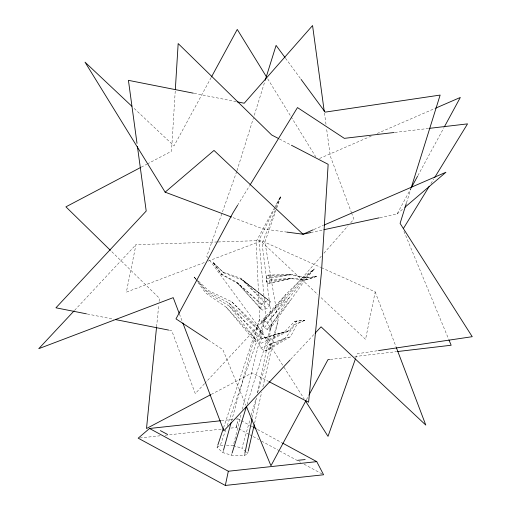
<?xml version="1.0" encoding="UTF-8"?>
<svg xmlns="http://www.w3.org/2000/svg" width="511" height="511" viewBox="0 0 511 511"><rect width="100%" height="100%" fill="white"/><g stroke="black" fill="none" stroke-linecap="round" stroke-linejoin="round"><path stroke-width="0.38" stroke-dasharray="2.56 1.92" d="M255.423 341.878L255.436 339.304L257.25 336.366L261.166 332.565L262.967 331.997L262.954 334.571L261.147 337.509L257.225 341.31L255.423 341.878L226.399 307.328L205.748 293.059L196.422 280.284M175.228 91.054L171.511 151.211L147.57 163.82M156.583 326.842L158.787 304.601M159.1 301.426L159.413 298.252L110.951 250.875M248.998 434.299L236.452 427.49L237.947 418.873L235.584 419.129M236.376 427.004L237.296 422.265M260.667 308.938L261.479 304.754L263.957 302.052L268.511 300.366L270.236 301.516L269.425 305.693L266.946 308.401L262.392 310.088L260.667 308.938L236.702 282.142L220.988 273.794L213.132 262.59L223.895 272.938L242.859 280.328L270.236 301.516M217.296 241.978L135.983 244.667L126.351 292.139L205.09 262.258M321.432 267.681L375.183 291.89L365.557 339.368L320.161 296.789M217.558 445.867L217.06 447.381L222.834 452.593L231.457 455.192L244.392 455.627L244.718 454.068M252.377 417.442L256.445 397.96M257.589 392.499L272.082 323.144L262.06 243.408L275.218 210.328M244.392 455.627L247.694 453.429L248.052 451.877M254.593 423.217L261.67 392.237M262.91 386.814L278.125 320.199L264.902 242.029L280.833 196.333L276.387 207.389M226.45 445.381L233.297 445.611L241.205 413.993M242.361 409.362L265.701 316.034L259.051 240.061L275.122 207.587M222.834 452.593L223.256 451.053M231.509 421.109L259.652 318.973L256.203 241.448L273.883 208.814M245.963 451.865L241.92 448.217L250.377 418.317M251.24 415.251L256.011 398.388M257.531 393.023L278.125 320.199M266.103 278.897L267.068 275.601L268.218 275.084L292.113 274.401L306.581 277.85L316.552 276.451L305.872 279.856L290.606 278.667L266.372 281.42L266.103 278.897L290.363 274.835L305.757 278.054L316.552 276.451M266.372 281.42L267.911 283.605L269.061 283.088L270.025 279.792L269.757 277.269L268.218 275.084M231.457 455.192L231.924 453.672M247.1 404.348L272.082 323.144M236.74 171.44L206.783 256.318L207.728 257.601M236.976 170.68L253.335 118.29M254.28 115.256L264.711 81.849M406.488 202.886L410.991 188.463M223.575 427.739L259.652 318.973M217.06 447.381L220.362 445.177L225.632 430.16M227.216 425.657L265.701 316.034M355.656 358.249L357.253 353.74L378.517 350.584M259.467 344.101L261.658 338.646L289.43 330.604L296.648 320.991L304.639 320.295L294.406 321.547L284.678 331.78L259.467 344.101L260.54 347.997L265.062 351L268.154 349.875L290.625 336.564L297.21 323.795L304.652 320.352M268.154 349.875L270.345 344.42L269.271 340.524L264.755 337.522M275.474 206.878L280.711 196.294L275.391 206.042M306.44 399.743L308.701 395.527M211.132 77.57L174.027 145.948L133.575 107.866M379.973 217.648L397.079 213.968L411.087 188.157M417.902 175.599L444.033 127.456M237.551 205.365L249.617 185.665M430.914 183.628L433.826 178.876M269.968 329.103L269.917 326.944L290.018 296.731L304.352 279.07L314.271 269.003L304.556 280.699L269.968 329.103L267.17 329.435L264.538 327.589L261.619 323.239L261.562 321.08L286.096 294.253L302.506 277.901L314.278 269.041M265.062 351L285.873 337.739L294.975 324.351L304.607 320.365M264.538 327.589L286.524 297.715L302.71 279.53L314.239 269.016M267.17 329.435L290.44 300.187M261.562 321.08L264.359 320.748L286.096 294.253M321.291 256.203L285.547 296.834L205.064 383.103M323.917 253.213L348.1 225.721M350.725 222.739L353.88 219.149L351.938 213.968M269.917 326.944L266.998 322.594L290.018 296.731M204.521 383.684L195.279 393.591L171.747 330.694L169.397 330.234M74.612 310.324L135.983 244.667M290.638 359.367L314.533 333.804M261.619 323.239L286.524 297.715M213.151 262.609L222.049 274.765L238.95 284.212L266.946 308.401M397.079 213.968L403.716 208.303M141.234 167.161L146.868 164.191M211.279 394.39L252.108 372.883L268.345 381.321M269.271 340.524L289.43 330.604L261.658 338.646L284.678 331.78M319.56 158.474L371.337 136.028M377.169 133.499L434.784 108.524M313.933 229.465L323.418 225.357M260.54 347.997L285.873 337.739M270.345 344.42L290.625 336.564M208.066 261.127L260.802 241.109L317.836 294.604M305.872 279.856L316.539 276.496M294.406 321.547L296.648 320.991M267.911 283.605L290.606 278.667M310.771 232.537L323.214 229.861M269.061 283.088L292.362 278.227L306.696 279.651M269.757 277.269L292.113 274.401M394.882 132.413L428.838 128.421M330.317 359.437L351.638 356.927M354.8 356.557L396.657 351.638M221.372 420.674L234.792 419.212M139.771 437.997L161.169 435.672M165.13 435.238L221.397 429.125M230.902 428.09L236.452 427.49M270.025 279.792L292.362 278.227M218.095 241.952L261.147 240.534L320.71 267.355M267.068 275.601L290.363 274.835M220.362 445.177L223.403 445.279M287.169 232.141L263.421 229.037L232.154 217.303M194.154 93.334L236.408 101.689M87.24 313.99L113.844 319.247M233.297 445.611L241.92 448.217M213.17 262.552L222.834 271.967L240.611 278.259L268.511 300.366L242.859 280.328L269.425 305.693M262.967 331.997L231.783 301.797L208.284 290.452L198.102 280.795M279.44 139.005L290.733 144.875M237.947 418.873L240.738 420.387M241.435 420.764L249.802 425.305M250.505 425.682L253.29 427.196M257.474 429.47L281.88 442.711M249.694 434.676L252.485 436.19M253.181 436.566L258.758 439.594M261.543 441.108L278.968 450.561M279.664 450.938L300.577 462.289M304.058 464.18L323.578 474.77M261.166 332.565L228.864 303.023L206.91 291.034L196.78 279.958M261.147 337.509L229.318 306.102L207.127 292.484L197.616 281.222M208.328 340.109L222.847 349.645L245.989 405.491M264.359 320.748L266.998 322.594M246.538 452.382L247.694 453.429M261.479 304.754L236.702 282.142L262.392 310.088M222.834 271.967L223.895 272.938M220.988 273.794L222.049 274.765M195.834 278.642L194.11 277.045L196.243 279.376M240.611 278.259L263.957 302.052M231.783 301.797L262.954 334.571M226.399 307.328L255.436 339.304M228.864 303.023L257.25 336.366M197.118 280.628L194.116 277.077L195.956 279.645M229.318 306.102L257.225 341.31M285.528 58.235L300.628 78.764M209.612 260.169L255.858 323.041L283.611 366.617M284.033 367.288L304.102 398.804M267.719 78.854L290.663 116.093M291.085 116.77L315.702 156.717M403.946 231.33L448.715 339.355M375.183 291.89L396.108 346.956M179.438 314.01L182.267 321.451M351.664 213.234L330.342 156.257L326.593 128.695M324.453 112.95L326.165 125.546"/><path stroke-width="0.77" d="M175.33 89.47L178.167 43.563L271.673 134.974L278.731 138.641M156.5 327.634L146.51 428.512L210.57 394.76M244.884 453.289L252.051 419.001M225.313 485.45L228.328 471.244L316.75 461.637L323.578 474.77L225.313 485.45L138.187 438.17L149.531 428.48L220.58 420.757M248.225 451.104L254.242 424.769M223.467 450.287L231.087 422.642M232.16 452.918L246.398 406.622M265.183 80.329L276.087 45.402L285.055 57.59M406.245 203.646L400.087 223.384L472.234 336.692L378.517 350.584M411.227 187.703L440.143 95.072L325.162 112.126L301.1 79.403M217.814 445.113L223.326 428.493M355.394 358.997L328.011 436.343L305.38 400.809M306.057 400.445L270.964 465.751L246.296 406.226M309.078 394.824L327.947 359.712L329.525 359.527M211.509 76.874L237.257 29.434L266.467 76.822M411.47 187.46L417.525 176.295M444.41 126.76L460.315 97.454L435.519 108.204M237.551 205.365L232.971 212.832L175.988 318.87L207.664 339.674M250.032 184.988L297.479 107.572L344.331 138.353L394.09 132.502M403.447 228.449L429.253 186.349M434.663 177.521L467.539 123.873L429.63 128.325M74.069 310.905L38.766 348.674L173.216 297.638L179.157 313.269M290.095 359.948L223.837 430.837L182.829 322.939M315.076 333.223L321.049 326.829L425.804 425.088L396.389 347.697M131.838 106.237L85.03 62.176L165.142 192.168L214 150.438L302.997 234.21L310.771 232.537M404.923 207.274L445.937 172.245L324.146 225.038M140.531 167.531L65.906 206.84L110.382 250.313M313.205 229.784L302.997 234.21L287.169 232.141M323.987 229.695L379.194 217.82M397.449 351.549L451.156 345.238L449.022 340.09M297.741 460.315L305.156 459.568M193.369 93.181L128.427 80.342L136.999 143.329M237.187 101.842L244.232 103.235L312.56 25.55L324.236 111.372M86.455 313.837L55.942 307.801L146.21 211.043L137.427 146.478M115.409 319.56L168.617 330.08M165.142 192.168L231.406 217.028M291.442 145.245L328.151 164.318L321.489 271.967L308.587 402.227L269.054 381.685M160.384 430.626L167.614 434.478M253.29 427.196L256.081 428.71M282.583 443.094L316.75 461.637M149.531 428.48L228.328 471.244"/></g></svg>
